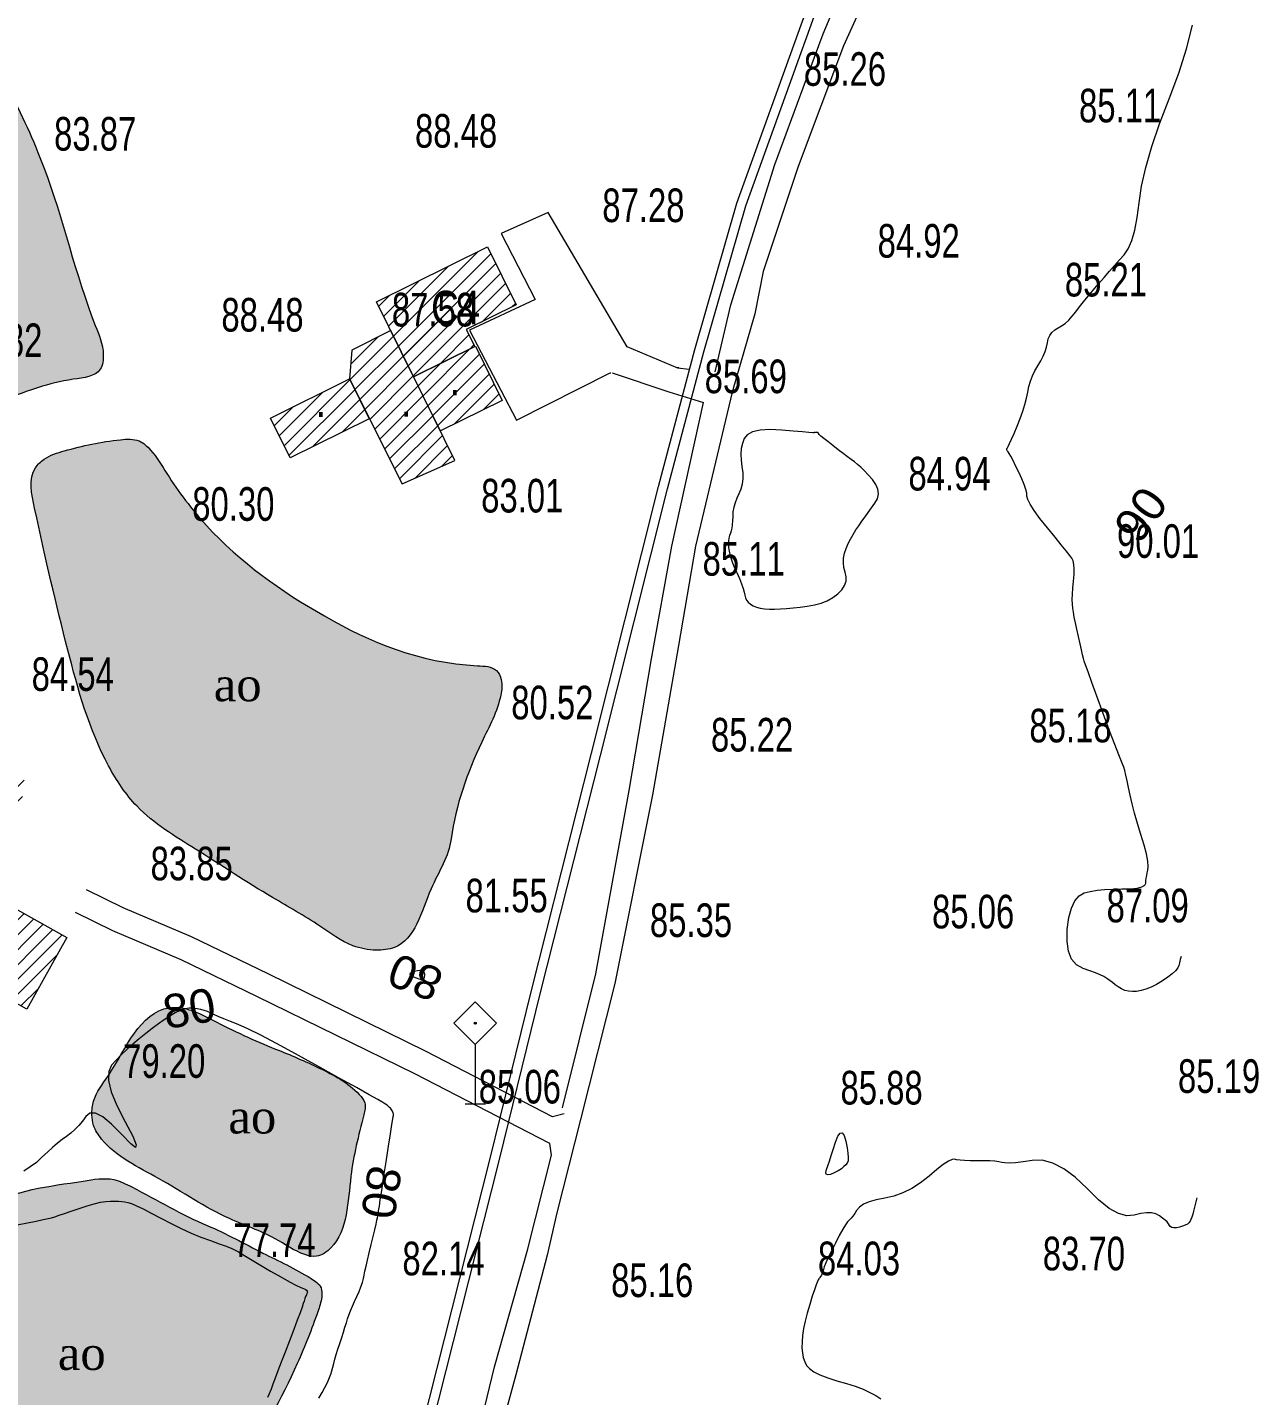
# Model space of a CAD drawing. Header units: metres. Extents: x 431726 to 434411, y 2469261 to 2472412.
# Drawn here: x 434231 to 434377.6, y 2470854.7 to 2471017.5 of the extents above; entities that cross this region are included whole.
import ezdxf
from ezdxf.enums import TextEntityAlignment as Align

# ---------------------------------------------------------------- set-up
doc = ezdxf.new("R2010")
doc.units = ezdxf.units.M
doc.header["$MEASUREMENT"] = 0
doc.linetypes.add('ACAD_ISO02W100', pattern=[15, 12, -3])
for name, color, linetype, lineweight in [('CAO DO', 8, 'Continuous', 18), ('duong be tong-ks', 8, 'Continuous', 18), ('duongsat', 8, 'DUONG_SAT', 18), ('ghi chu-ks', 8, 'Continuous', 18), ('hanh nha', 8, 'Continuous', 18), ('ks_giai phan cach', 8, 'Continuous', 18), ('ks_kyhieudoclap', 8, 'Continuous', 18), ('mat nuoc-ks', 8, 'DUONG_MEP_NUOC', 18), ('MH_DongMuc', 8, 'Continuous', 18), ('MH_DongMuc_Con', 8, 'Continuous', 18), ('nha cua-ks', 8, 'Continuous', 18)]:
    doc.layers.add(name, color=color, linetype=linetype, lineweight=lineweight)
doc.styles.add('AO', font='VNTIMEI.TTF')
doc.styles.get("Standard").update_dxf_attribs({"font": 'arial.ttf'})
doc.styles.add('THUY', font='VHARIALN.TTF')
doc.linetypes.add('DUONG_MEP_NUOC', pattern='A,0.2,[130,ltypeshp.shx,S=0.15,R=0,X=0,Y=0.15],0.05,[130,ltypeshp.shx,S=0.15,R=0,X=0,Y=0.15],1', length=1.25)
doc.linetypes.add('DUONG_SAT', pattern='A,5,[130,ltypeshp.shx,S=0.75,R=0,X=0,Y=0],5', length=10)
pattern_1 = [(45, (0, 0), (-0.8838834765, 0.8838834765), [])]

# ---------------------------------------------------------------- blocks, each defined once
blk = doc.blocks.new('Bienbao')
at = {"layer": 'ks_kyhieudoclap'}
h = blk.add_hatch(color=256, dxfattribs=at)
edge = h.paths.add_edge_path()
edge.add_arc((0, 8), 0.1, 0, 360)
blk.add_lwpolyline([(-2.12, 8), (0, 5.88), (2.12, 8), (0, 10.12)], close=True, dxfattribs=at)
for points in [[(0, 5.88), (0, 0)], [(-1, 0), (1, 0)]]:
    blk.add_lwpolyline(points, dxfattribs=at)
blk.add_circle((0, 8), 0.1, dxfattribs=at)

msp = doc.modelspace()

# ---------------------------------------------------------------- hatches: boundary and pattern name
at = {"layer": 'hanh nha', "lineweight": 0}
h = msp.add_hatch(dxfattribs=at)
h.set_pattern_fill('ANSI31', color=8, scale=10, style=0)
h.set_pattern_definition(pattern_1)
h.paths.add_polyline_path([(434287.51, 2470973.12), (434280.17, 2470969.49), (434276.98, 2470975.93), (434284.33, 2470979.56)])
h.paths.add_polyline_path([(434289.18, 2470984.48), (434283.25, 2470981.55), (434284.26, 2470979.52), (434276.98, 2470975.93), (434272.57, 2470984.85), (434285.77, 2470991.38)])
h.paths.add_polyline_path([(434342.81, 2471076.36), (434338.38, 2471072.8), (434329.7, 2471083.59), (434334.13, 2471087.15)])
h.paths.add_polyline_path([(434341.68, 2471068.68), (434334.79, 2471063.14), (434330.92, 2471067.94), (434337.82, 2471073.48)])
h.paths.add_polyline_path([(434326.55, 2471064.42), (434337.82, 2471073.48), (434329.7, 2471083.59), (434318.43, 2471074.52)])
h.paths.add_polyline_path([(434307.17, 2471069.45), (434282.95, 2471056.19), (434275.58, 2471069.65), (434299.79, 2471082.91)])
h.paths.add_polyline_path([(434285.61, 2471082.79), (434280.71, 2471080.11), (434278.15, 2471084.79), (434283.04, 2471087.47)], flags=17)
h.paths.add_polyline_path([(434259.09, 2471076.16), (434290.13, 2471093.16), (434287.13, 2471098.63), (434256.09, 2471081.63)])
h.paths.add_polyline_path([(434280.92, 2471079.72), (434263.32, 2471070.09), (434260.55, 2471075.15), (434278.15, 2471084.79)])
h.paths.add_polyline_path([(434265.17, 2470970.99), (434266.72, 2470970.99), (434266.72, 2470971.83), (434265.17, 2470971.83)], flags=9)
h.paths.add_polyline_path([(434275.3, 2470971.03), (434276.85, 2470971.03), (434276.85, 2470971.87), (434275.3, 2470971.87)], flags=9)
h.paths.add_polyline_path([(434281.09, 2470973.6), (434282.65, 2470973.6), (434282.65, 2470974.44), (434281.09, 2470974.44)], flags=24)
h.paths.add_polyline_path([(434278.01, 2470981.07), (434285.94, 2470981.07), (434285.94, 2470987.27), (434278.01, 2470987.27)], flags=24)
h.paths.add_polyline_path([(434335.83, 2471079.1), (434337.38, 2471079.1), (434337.38, 2471079.94), (434335.83, 2471079.94)], flags=24)
h.paths.add_polyline_path([(434335.91, 2471067.76), (434337.47, 2471067.76), (434337.47, 2471068.6), (434335.91, 2471068.6)], flags=24)
h.paths.add_polyline_path([(434328.83, 2471074.52), (434330.38, 2471074.52), (434330.38, 2471075.36), (434328.83, 2471075.36)], flags=24)
h.paths.add_polyline_path([(434287.86, 2471066.1), (434295.79, 2471066.1), (434295.79, 2471072.3), (434287.86, 2471072.3)], flags=24)
h.paths.add_polyline_path([(434267.32, 2471074.89), (434275.24, 2471074.89), (434275.24, 2471081.09), (434267.32, 2471081.09)], flags=24)
h.paths.add_polyline_path([(434269.3, 2471084.56), (434277.22, 2471084.56), (434277.22, 2471090.76), (434269.3, 2471090.76)], flags=24)
h.paths.add_polyline_path([(434186.14, 2470973.56), (434187.7, 2470973.56), (434187.7, 2470974.4), (434186.14, 2470974.4)], flags=9)
h = msp.add_hatch(dxfattribs=at)
h.set_pattern_fill('ANSI31', color=8, scale=10, style=0)
h.set_pattern_definition(pattern_1)
h.paths.add_polyline_path([(434000.72, 2470753.7), (434002.54, 2470759.22), (433998.51, 2470760.54), (433996.69, 2470755.03)])
h.paths.add_polyline_path([(434019.07, 2470756.37), (434009.58, 2470756.15), (434009.48, 2470760.48), (434018.97, 2470760.7)])
h.paths.add_polyline_path([(434044.38, 2470768.55), (434031.04, 2470771.16), (434029.42, 2470762.91), (434042.76, 2470760.3)])
h.paths.add_polyline_path([(433915.84, 2470811.34), (433911.87, 2470805.77), (433917.01, 2470802.1), (433920.98, 2470807.67)])
h.paths.add_polyline_path([(433921.88, 2470807.3), (433928.47, 2470816.53), (433922.42, 2470820.85), (433915.83, 2470811.61)])
h.paths.add_polyline_path([(434136.69, 2470841.49), (434134.96, 2470835.27), (434131.63, 2470836.21), (434129.24, 2470830.4), (434116.94, 2470833.6), (434118.39, 2470838.81), (434113.95, 2470839.92), (434115.58, 2470845.72), (434121.04, 2470844.65), (434121.54, 2470846.25)])
h.paths.add_polyline_path([(434123.95, 2470853.76), (434132.25, 2470851.15), (434129.88, 2470843.63), (434121.59, 2470846.23)])
h.paths.add_polyline_path([(434144.41, 2470839.07), (434129.88, 2470843.63), (434133.31, 2470854.53), (434147.83, 2470849.96)])
h.paths.add_polyline_path([(434130.43, 2470883.05), (434137.96, 2470891.66), (434148.25, 2470882.67), (434140.72, 2470874.06)])
h.paths.add_polyline_path([(434163.53, 2470872.65), (434156.34, 2470869.22), (434149.86, 2470882.77), (434157.05, 2470886.21)])
h.paths.add_polyline_path([(434206.2, 2470876.69), (434187.43, 2470866.88), (434180.3, 2470880.53), (434199.07, 2470890.34)])
h.paths.add_polyline_path([(434167.43, 2470886.78), (434179.5, 2470891.25), (434182.43, 2470883.35), (434170.35, 2470878.87)])
h.paths.add_polyline_path([(434218.86, 2470907.43), (434223.63, 2470915.95), (434235.7, 2470909.19), (434230.92, 2470900.66)])
h.paths.add_polyline_path([(434228.63, 2470918.92), (434230.87, 2470927.86), (434225.88, 2470929.11), (434223.64, 2470920.17)])
h.paths.add_polyline_path([(434274.26, 2470981.44), (434269.63, 2470979.09), (434269.35, 2470975.68), (434275.6, 2470963.19), (434281.88, 2470965.98)])
h.paths.add_polyline_path([(434259.92, 2470971.02), (434269.35, 2470975.68), (434271.69, 2470970.93), (434262.27, 2470966.27)])
h.paths.add_polyline_path([(434287.51, 2470973.12), (434280.17, 2470969.49), (434276.98, 2470975.93), (434284.33, 2470979.56)])
h.paths.add_polyline_path([(434289.18, 2470984.48), (434283.25, 2470981.55), (434284.26, 2470979.52), (434276.98, 2470975.93), (434272.57, 2470984.85), (434285.77, 2470991.38)])
h.paths.add_polyline_path([(434169.49, 2470989.28), (434175.38, 2470980.03), (434184.8, 2470986.02), (434178.91, 2470995.27)])
h.paths.add_polyline_path([(434197.7, 2470968.15), (434185.87, 2470986.76), (434174.96, 2470979.82), (434186.8, 2470961.22)])
h.paths.add_polyline_path([(434068.2, 2470944.56), (434076.28, 2470954.8), (434081.84, 2470950.41), (434073.76, 2470940.17)])
h.paths.add_polyline_path([(434082.61, 2470952.14), (434089.98, 2470950.35), (434088.66, 2470944.91), (434081.28, 2470946.7)])
h.paths.add_polyline_path([(434101.92, 2470925.06), (434078.85, 2470930.67), (434081.58, 2470941.88), (434104.65, 2470936.28)])
h.paths.add_polyline_path([(434003.29, 2470893.43), (434004.95, 2470897.34), (434017.66, 2470891.96), (434016.01, 2470888.05)])
h.paths.add_polyline_path([(434004.22, 2470881.38), (434008.4, 2470891.27), (434003.29, 2470893.43), (433999.11, 2470883.54)])
h.paths.add_polyline_path([(434014.6, 2470893.47), (434019.84, 2470905.84), (434008.8, 2470910.51), (434003.57, 2470898.14)])
h.paths.add_polyline_path([(433912.4, 2470840.01), (433915.6, 2470837.7), (433908.84, 2470827.91), (433895.62, 2470836.52), (433896.97, 2470838.59), (433907.14, 2470831.96)])
h.paths.add_polyline_path([(433896.83, 2470838.69), (433903.65, 2470849.13), (433913.95, 2470842.4), (433907.14, 2470831.96)])
h.paths.add_polyline_path([(433975.84, 2470969.89), (433968.59, 2470962.79), (433970.69, 2470960.82), (433958.82, 2470952.15), (433948.47, 2470957.25), (433946.29, 2470958.3), (433957.33, 2470971.6), (433960.97, 2470968.03), (433967.34, 2470974.52), (433963.06, 2470978.71), (433967.03, 2470983.26), (433974.32, 2470975.89), (433972.05, 2470973.71)])
h.paths.add_polyline_path([(433967.34, 2470974.52), (433960.97, 2470968.03), (433956.7, 2470972.21), (433963.06, 2470978.71)], flags=17)
h.paths.add_polyline_path([(433905.77, 2470974.32), (433896.86, 2470968.49), (433899.49, 2470959.98), (433903.44, 2470960.51), (433903.1, 2470963.12), (433908.56, 2470963.85), (433910.7, 2470964.48)])
h.paths.add_polyline_path([(433909.5, 2470956.79), (433908.56, 2470963.85), (433903.1, 2470963.12), (433904.03, 2470956.06)])
h.paths.add_polyline_path([(433926.04, 2470970.14), (433911.51, 2470962.86), (433905.77, 2470974.32), (433920.3, 2470981.6)])
h.paths.add_polyline_path([(433891.36, 2470979.13), (433899.11, 2470981.92), (433900.91, 2470976.92), (433893.16, 2470974.14)])
h.paths.add_polyline_path([(433821.89, 2470969.9), (433817.29, 2470972.22), (433819.97, 2470977.53), (433824.57, 2470975.2)])
h.paths.add_polyline_path([(433828.48, 2470973.23), (433819.97, 2470977.53), (433822.51, 2470982.55), (433831.02, 2470978.25)])
h.paths.add_polyline_path([(433826.84, 2470945.33), (433829.22, 2470967.9), (433815.14, 2470969.38), (433812.76, 2470946.82)])
h.paths.add_polyline_path([(433768.42, 2470977.13), (433763.9, 2470971.14), (433757.05, 2470976.3), (433761.57, 2470982.3)])
h.paths.add_polyline_path([(433752.19, 2470978.11), (433755.4, 2470982.36), (433759.36, 2470979.37), (433756.16, 2470975.12)])
h.paths.add_polyline_path([(433786.15, 2470972.25), (433790.41, 2470977.67), (433794.11, 2470976.62), (433794.69, 2470978.71), (433802.14, 2470976.49), (433798.28, 2470960.21), (433794.38, 2470961.21), (433796.52, 2470969.6)])
h.paths.add_polyline_path([(433792.04, 2470952.09), (433796.52, 2470969.6), (433786.15, 2470972.25), (433781.67, 2470954.75)])
h.paths.add_polyline_path([(433789.38, 2470976.41), (433789.38, 2470985.28), (433779.53, 2470985.28), (433779.53, 2470976.41)])
h.paths.add_polyline_path([(433675.91, 2470878.13), (433669.81, 2470875.57), (433666.59, 2470883.23), (433672.69, 2470885.8)])
h.paths.add_polyline_path([(433668.01, 2470890.92), (433660.96, 2470887.96), (433656.34, 2470898.97), (433663.39, 2470901.93)])
h.paths.add_polyline_path([(433645.12, 2470894.25), (433656.34, 2470898.97), (433659.48, 2470891.5), (433648.26, 2470886.78)])
h.paths.add_polyline_path([(433666.5, 2470984.47), (433672.99, 2470977.96), (433667.88, 2470972.88), (433661.4, 2470979.39)])
h.paths.add_polyline_path([(433699.18, 2470954.55), (433683.6, 2470970.2), (433677.17, 2470963.8), (433692.75, 2470948.15)])
h.paths.add_polyline_path([(433643.03, 2470942.58), (433651.58, 2470928.65), (433643.52, 2470923.56), (433633.68, 2470940.1), (433624.72, 2470955.72), (433627.64, 2470957.15), (433623.11, 2470965.26), (433628.44, 2470968.02), (433631.14, 2470963.42), (433638.24, 2470960.73), (433644.53, 2470953.11), (433638.74, 2470949.52)])
h.paths.add_polyline_path([(433651.24, 2470947.67), (433643.03, 2470942.58), (433638.74, 2470949.52), (433646.95, 2470954.6)], flags=17)
h.paths.add_polyline_path([(434036.21, 2470765.26), (434037.76, 2470765.26), (434037.76, 2470766.1), (434036.21, 2470766.1)], flags=24)
h.paths.add_polyline_path([(434014.18, 2470758.09), (434015.73, 2470758.09), (434015.73, 2470758.93), (434014.18, 2470758.93)], flags=24)
h.paths.add_polyline_path([(433999.07, 2470756.71), (434000.63, 2470756.71), (434000.63, 2470757.55), (433999.07, 2470757.55)], flags=24)
h.paths.add_polyline_path([(433916.04, 2470806.16), (433917.59, 2470806.16), (433917.59, 2470807), (433916.04, 2470807)], flags=24)
h.paths.add_polyline_path([(433921.49, 2470814), (433923.04, 2470814), (433923.04, 2470814.84), (433921.49, 2470814.84)], flags=24)
h.paths.add_polyline_path([(434125.27, 2470837.83), (434126.82, 2470837.83), (434126.82, 2470838.66), (434125.27, 2470838.66)], flags=24)
h.paths.add_polyline_path([(434126.67, 2470848.32), (434128.22, 2470848.32), (434128.22, 2470849.16), (434126.67, 2470849.16)], flags=24)
h.paths.add_polyline_path([(434135.19, 2470843.56), (434143.11, 2470843.56), (434143.11, 2470849.77), (434135.19, 2470849.77)], flags=24)
h.paths.add_polyline_path([(434138.81, 2470882.09), (434140.36, 2470882.09), (434140.36, 2470882.93), (434138.81, 2470882.93)], flags=24)
h.paths.add_polyline_path([(434155.83, 2470876.56), (434157.38, 2470876.56), (434157.38, 2470877.4), (434155.83, 2470877.4)], flags=24)
h.paths.add_polyline_path([(434174.4, 2470884.53), (434175.95, 2470884.53), (434175.95, 2470885.37), (434174.4, 2470885.37)], flags=24)
h.paths.add_polyline_path([(434189.08, 2470875.85), (434196.44, 2470875.85), (434196.44, 2470881.87), (434189.08, 2470881.87)], flags=24)
h.paths.add_polyline_path([(434226.42, 2470923.54), (434227.97, 2470923.54), (434227.97, 2470924.38), (434226.42, 2470924.38)], flags=24)
h.paths.add_polyline_path([(434223.61, 2470905.34), (434231.54, 2470905.34), (434231.54, 2470911.54), (434223.61, 2470911.54)], flags=24)
h.paths.add_polyline_path([(434265.17, 2470970.99), (434266.72, 2470970.99), (434266.72, 2470971.83), (434265.17, 2470971.83)], flags=24)
h.paths.add_polyline_path([(434275.3, 2470971.03), (434276.85, 2470971.03), (434276.85, 2470971.87), (434275.3, 2470971.87)], flags=24)
h.paths.add_polyline_path([(434281.09, 2470973.6), (434282.65, 2470973.6), (434282.65, 2470974.44), (434281.09, 2470974.44)], flags=24)
h.paths.add_polyline_path([(434278.01, 2470981.07), (434285.94, 2470981.07), (434285.94, 2470987.27), (434278.01, 2470987.27)], flags=24)
h.paths.add_polyline_path([(434176.27, 2470986.98), (434177.82, 2470986.98), (434177.82, 2470987.82), (434176.27, 2470987.82)], flags=24)
h.paths.add_polyline_path([(434186.14, 2470973.56), (434187.7, 2470973.56), (434187.7, 2470974.4), (434186.14, 2470974.4)], flags=24)
h.paths.add_polyline_path([(434074.06, 2470947.04), (434075.61, 2470947.04), (434075.61, 2470947.88), (434074.06, 2470947.88)], flags=24)
h.paths.add_polyline_path([(434085.39, 2470948.46), (434086.94, 2470948.46), (434086.94, 2470949.3), (434085.39, 2470949.3)], flags=24)
h.paths.add_polyline_path([(434092.07, 2470933), (434093.62, 2470933), (434093.62, 2470933.84), (434092.07, 2470933.84)], flags=24)
h.paths.add_polyline_path([(434003.17, 2470887.01), (434004.73, 2470887.01), (434004.73, 2470887.85), (434003.17, 2470887.85)], flags=24)
h.paths.add_polyline_path([(434010.07, 2470892.21), (434011.62, 2470892.21), (434011.62, 2470893.05), (434010.07, 2470893.05)], flags=24)
h.paths.add_polyline_path([(434007.17, 2470898.7), (434015.1, 2470898.7), (434015.1, 2470904.91), (434007.17, 2470904.91)], flags=24)
h.paths.add_polyline_path([(433908.88, 2470832.14), (433910.43, 2470832.14), (433910.43, 2470832.98), (433908.88, 2470832.98)], flags=24)
h.paths.add_polyline_path([(433902.81, 2470837.02), (433907.37, 2470837.02), (433907.37, 2470843.04), (433902.81, 2470843.04)], flags=24)
h.paths.add_polyline_path([(433959.91, 2470961.82), (433967.84, 2470961.82), (433967.84, 2470968.02), (433959.91, 2470968.02)], flags=24)
h.paths.add_polyline_path([(433961.33, 2470973.04), (433962.88, 2470973.04), (433962.88, 2470973.87), (433961.33, 2470973.87)], flags=24)
h.paths.add_polyline_path([(433915.98, 2470972.03), (433917.53, 2470972.03), (433917.53, 2470972.87), (433915.98, 2470972.87)], flags=24)
h.paths.add_polyline_path([(433905.93, 2470959.54), (433907.48, 2470959.54), (433907.48, 2470960.38), (433905.93, 2470960.38)], flags=24)
h.paths.add_polyline_path([(433903.39, 2470967.18), (433904.94, 2470967.18), (433904.94, 2470968.02), (433903.39, 2470968.02)], flags=24)
h.paths.add_polyline_path([(433895.26, 2470977.81), (433896.81, 2470977.81), (433896.81, 2470978.65), (433895.26, 2470978.65)], flags=24)
h.paths.add_polyline_path([(433824.21, 2470977.21), (433825.76, 2470977.21), (433825.76, 2470978.05), (433824.21, 2470978.05)], flags=24)
h.paths.add_polyline_path([(433819.97, 2470973.1), (433821.53, 2470973.1), (433821.53, 2470973.94), (433819.97, 2470973.94)], flags=24)
h.paths.add_polyline_path([(433819.84, 2470955.65), (433821.4, 2470955.65), (433821.4, 2470956.49), (433819.84, 2470956.49)], flags=24)
h.paths.add_polyline_path([(433788.02, 2470962.56), (433789.57, 2470962.56), (433789.57, 2470963.4), (433788.02, 2470963.4)], flags=24)
h.paths.add_polyline_path([(433796.01, 2470972.67), (433797.56, 2470972.67), (433797.56, 2470973.51), (433796.01, 2470973.51)], flags=24)
h.paths.add_polyline_path([(433783.34, 2470980.65), (433784.89, 2470980.65), (433784.89, 2470981.49), (433783.34, 2470981.49)], flags=24)
h.paths.add_polyline_path([(433762.22, 2470976.04), (433763.78, 2470976.04), (433763.78, 2470976.87), (433762.22, 2470976.87)], flags=24)
h.paths.add_polyline_path([(433754.93, 2470978.8), (433756.48, 2470978.8), (433756.48, 2470979.63), (433754.93, 2470979.63)], flags=24)
h.paths.add_polyline_path([(433670.11, 2470879.74), (433671.66, 2470879.74), (433671.66, 2470880.58), (433670.11, 2470880.58)], flags=24)
h.paths.add_polyline_path([(433661.42, 2470894.94), (433662.97, 2470894.94), (433662.97, 2470895.78), (433661.42, 2470895.78)], flags=24)
h.paths.add_polyline_path([(433651.5, 2470892.2), (433653.05, 2470892.2), (433653.05, 2470893.04), (433651.5, 2470893.04)], flags=24)
h.paths.add_polyline_path([(433687.24, 2470959.18), (433688.8, 2470959.18), (433688.8, 2470960.02), (433687.24, 2470960.02)], flags=24)
h.paths.add_polyline_path([(433666.53, 2470978.54), (433668.08, 2470978.54), (433668.08, 2470979.38), (433666.53, 2470979.38)], flags=24)
h.paths.add_polyline_path([(433642.91, 2470945.41), (433647.47, 2470945.41), (433647.47, 2470951.44), (433642.91, 2470951.44)], flags=24)
h.paths.add_polyline_path([(433638.72, 2470939.32), (433640.27, 2470939.32), (433640.27, 2470940.15), (433638.72, 2470940.15)], flags=24)
at = {"layer": 'mat nuoc-ks', "linetype": 'ACAD_ISO02W100'}
h = msp.add_hatch(dxfattribs=at)
h.set_pattern_fill('MUDST', color=8, scale=10, style=0)
edge = h.paths.add_edge_path()
edge.add_spline(control_points=[(434252.41, 2470874.91), (434249.31, 2470876.21), (434245.82, 2470878.31), (434240.91, 2470880.78), (434234.82, 2470879.67), (434227.15, 2470878.97), (434221.24, 2470872.85), (434216.72, 2470868.68), (434211.58, 2470865.51), (434207.44, 2470862.52), (434203.35, 2470862.46), (434201.13, 2470862.55), (434199.05, 2470862.27), (434198.76, 2470860.54), (434198.32, 2470858.99), (434200.99, 2470854.29), (434208.98, 2470850.68), (434219.42, 2470844.39), (434230.07, 2470841.1), (434237.75, 2470836.82), (434242.69, 2470835.53), (434245.5, 2470835), (434247.52, 2470835.04), (434251.44, 2470839.08), (434256.88, 2470846.52), (434262.35, 2470856.22), (434265.06, 2470863.15), (434266.07, 2470866.13), (434266.1, 2470867.76), (434263.26, 2470869.61), (434258.79, 2470871.65), (434254.68, 2470873.96), (434252.41, 2470874.91)], knot_values=[0, 0, 0, 0, 10.083244, 12.398357, 16.054478, 28.061867, 34.398061, 40.89356, 46.515881, 52.63257, 55.578659, 58.391633, 59.706407, 61.100883, 63.041761, 64.430602, 76.552966, 88.080778, 101.324596, 109.627003, 114.332251, 116.499366, 118.316664, 120.01737, 132.694223, 146.495364, 153.124674, 154.905359, 156.040994, 157.644438, 164.150531, 171.518207, 171.518207, 171.518207, 171.518207], degree=3, periodic=0)
edge = h.paths.add_edge_path()
edge.add_spline(control_points=[(434260.55, 2470895.92), (434258, 2470896.92), (434254.66, 2470898.48), (434250.95, 2470900.46), (434249.16, 2470900.91), (434244.54, 2470900.77), (434242.23, 2470894.53), (434238.85, 2470890.4), (434238.61, 2470888.21), (434238.82, 2470886.6), (434241.01, 2470883.34), (434247.22, 2470880.48), (434253.72, 2470875.93), (434260.05, 2470873.89), (434263.11, 2470871.62), (434265.28, 2470871.13), (434266.37, 2470871.55), (434269.13, 2470874), (434269.15, 2470880.64), (434270.5, 2470885.97), (434271.4, 2470889.49), (434269.48, 2470891.77), (434265.79, 2470893.71), (434262.3, 2470895.23), (434260.55, 2470895.92)], knot_values=[0, 0, 0, 0, 8.212612, 11.063722, 12.561397, 13.72363, 24.56211, 28.084175, 29.72145, 30.99738, 32.88619, 41.125891, 50.815646, 56.760025, 60.783461, 62.158851, 63.145658, 64.182296, 73.034572, 80.502724, 81.935016, 83.131117, 88.855951, 94.507104, 94.507104, 94.507104, 94.507104], degree=3, periodic=0)
edge = h.paths.add_edge_path()
edge.add_spline(control_points=[(434281.45, 2470920.95), (434281.99, 2470924.94), (434283.98, 2470930.73), (434287.26, 2470936.61), (434287.6, 2470939.68), (434286.76, 2470941.48), (434278.25, 2470941.59), (434266.61, 2470946.57), (434254.15, 2470955.41), (434248.3, 2470963.15), (434246.14, 2470966.84), (434244.24, 2470968.61), (434240.42, 2470968.35), (434236.76, 2470967.55), (434233.23, 2470966.47), (434230.99, 2470964.32), (434232.84, 2470955.55), (434235.42, 2470944.5), (434238.86, 2470931.99), (434244.32, 2470923.77), (434251.71, 2470919.37), (434258.91, 2470914.58), (434265.3, 2470911.06), (434269.1, 2470908.18), (434272.28, 2470907.57), (434276.93, 2470908.06), (434278.48, 2470914.87), (434281.15, 2470918.82), (434281.45, 2470920.95)], knot_values=[0, 0, 0, 0, 12.073537, 18.101335, 19.945596, 21.172194, 23.512957, 42.674211, 60.3402, 68.133491, 71.530854, 73.281483, 75.509684, 82.310783, 84.919958, 86.391365, 91.1669, 108.551493, 123.138711, 129.029141, 137.666683, 148.468669, 155.054437, 159.633507, 162.45046, 164.654813, 172.871715, 179.306504, 179.306504, 179.306504, 179.306504], degree=3, periodic=0)
edge = h.paths.add_edge_path()
edge.add_spline(control_points=[(434228.66, 2471010.28), (434226.09, 2471015.18), (434222.94, 2471023.03), (434219.07, 2471030.67), (434217.98, 2471034.59), (434215.12, 2471035.55), (434209.35, 2471034.9), (434203.38, 2471033.75), (434198.37, 2471031.73), (434196.38, 2471026.87), (434198.22, 2471016.59), (434203.41, 2471002.91), (434212.29, 2470989.91), (434220.47, 2470981.23), (434223.1, 2470974.58), (434226.09, 2470972.32), (434230.46, 2470974.04), (434234.3, 2470975.53), (434239.81, 2470976), (434240.22, 2470979.28), (434236.91, 2470986.95), (434234.56, 2470998.09), (434230.27, 2471007.21), (434228.66, 2471010.28)], knot_values=[0, 0, 0, 0, 16.610174, 24.928491, 26.528305, 27.938527, 33.306561, 43.888616, 46.635895, 48.539921, 58.93532, 76.657237, 92.552693, 105.832641, 111.99502, 113.690098, 116.251334, 124.644351, 128.09371, 129.866389, 133.467988, 153.231462, 163.613617, 163.613617, 163.613617, 163.613617], degree=3, periodic=0)
edge = h.paths.add_edge_path()
edge.add_spline(control_points=[(434213.24, 2471049.82), (434212.9, 2471052.06), (434212.43, 2471055.3), (434210.96, 2471058.67), (434210.2, 2471060.45), (434207.38, 2471061.56), (434203.03, 2471059.82), (434199, 2471058.42), (434196.1, 2471057.66), (434194.58, 2471055.28), (434196.52, 2471048.66), (434196.16, 2471042.52), (434195.89, 2471035.94), (434198.95, 2471034.44), (434203.04, 2471036.11), (434207.81, 2471037.01), (434211.55, 2471038.6), (434213.62, 2471039.55), (434214.55, 2471040.55), (434215.02, 2471044.1), (434213.65, 2471047.09), (434213.24, 2471049.82)], knot_values=[0, 0, 0, 0, 6.796655, 9.559891, 11.296278, 12.175646, 18.320334, 24.008546, 25.635583, 26.901227, 31.972388, 44.377076, 47.595574, 49.116057, 53.70026, 59.923328, 63.943841, 65.823521, 66.697541, 67.892632, 76.167635, 76.167635, 76.167635, 76.167635], degree=3, periodic=0)
edge = h.paths.add_edge_path()
edge.add_spline(control_points=[(434199.78, 2471083.66), (434199.51, 2471086.66), (434199, 2471090.56), (434197.67, 2471094.89), (434190.89, 2471101.2), (434177.7, 2471099.61), (434165.69, 2471102.32), (434159.9, 2471102.91), (434154.31, 2471101.69), (434152.25, 2471095.82), (434154.41, 2471086.37), (434167.34, 2471083.65), (434176.4, 2471075.13), (434182.41, 2471069.51), (434183.19, 2471064.07), (434185.99, 2471063.39), (434190.12, 2471065.72), (434195.25, 2471067.53), (434199.82, 2471070.35), (434202.22, 2471073.97), (434201.42, 2471078.73), (434199.92, 2471082.06), (434199.78, 2471083.66)], knot_values=[0, 0, 0, 0, 9.054219, 11.939189, 13.11812, 36.448047, 46.195138, 50.674049, 53.819097, 62.673372, 65.080945, 82.485918, 94.252004, 103.239023, 106.966211, 108.143122, 111.259628, 120.450792, 124.953387, 126.929263, 133.145199, 137.969017, 137.969017, 137.969017, 137.969017], degree=3, periodic=0)
h.paths.add_polyline_path([(434233.53, 2470855.23), (434241.48, 2470855.23), (434241.48, 2470864.07), (434233.53, 2470864.07)], flags=24)
h.paths.add_polyline_path([(434252.09, 2470934.82), (434260.05, 2470934.82), (434260.05, 2470943.66), (434252.09, 2470943.66)], flags=24)
h.paths.add_polyline_path([(434217.64, 2470999.85), (434225.59, 2470999.85), (434225.59, 2471008.69), (434217.64, 2471008.69)], flags=24)
h.paths.add_polyline_path([(434200.88, 2471045.25), (434208.83, 2471045.25), (434208.83, 2471054.08), (434200.88, 2471054.08)], flags=24)
h.paths.add_polyline_path([(434177.58, 2471082.6), (434185.53, 2471082.6), (434185.53, 2471091.43), (434177.58, 2471091.43)], flags=24)

# ---------------------------------------------------------------- linework, layer by layer
at = {"layer": 'duong be tong-ks', "color": 8, "linetype": 'Continuous', "lineweight": 0}
for points in [[(434370.26, 2471094.22), (434355.3, 2471070), (434346.49, 2471055.52), (434340.42, 2471044.22), (434334.44, 2471028.06), (434331.91, 2471023.64), (434328.15, 2471015.3), (434322.76, 2471000.95), (434318.6, 2470988.47), (434317.6, 2470983.41), (434314.9, 2470974.08), (434310.55, 2470955.76), (434308.51, 2470943.94), (434305.41, 2470926.19), (434300.93, 2470903.71), (434296.86, 2470887.52), (434294.04, 2470876.41), (434292.87, 2470871.38), (434289.13, 2470857.13), (434284.89, 2470841.58), (434282.88, 2470829.47), (434282.96, 2470825.54), (434284.76, 2470820.78), (434293.81, 2470815.43)], [(434312.87, 2470976.53), (434314.74, 2470984.49), (434319.98, 2471001.21), (434324.71, 2471013.96), (434325.72, 2471016.73), (434329.49, 2471025.77), (434328.52, 2471026.52)], [(434309.74, 2470976.78), (434308.45, 2470976.95), (434302.39, 2470979.51), (434293.01, 2470995.47), (434287.41, 2470993), (434291.44, 2470985.13), (434283.64, 2470981.49), (434289.23, 2470970.76), (434300.36, 2470976.42), (434300.45, 2470976.42)], [(434300.61, 2470976.42), (434307.37, 2470974.15), (434311.5, 2470972.85)], [(434271.05, 2470825.51), (434275.74, 2470823.79), (434277.62, 2470823.25), (434278.26, 2470823.34), (434280.11, 2470830.23), (434282.8, 2470842.36), (434286.62, 2470858.08), (434290.52, 2470871.97), (434293.4, 2470883.3)]]:
    msp.add_lwpolyline(points, dxfattribs=at)
at = {"layer": 'duong be tong-ks', "color": 8, "linetype": 'Continuous', "lineweight": 0, "elevation": 85.38}
msp.add_lwpolyline([(434294.69, 2470888.93), (434298.67, 2470904.88), (434302.62, 2470926.71), (434305.28, 2470942.36), (434307.71, 2470955.78), (434311.5, 2470972.85)], dxfattribs=at)
at = {"layer": 'duong be tong-ks', "color": 8, "lineweight": 0}
for points in [[(434294.91, 2470888.22), (434293.53, 2470887.86), (434278.47, 2470895.63), (434259.64, 2470904.89), (434250.54, 2470909.27), (434242.41, 2470912.73), (434238.04, 2470914.88)], [(434293.4, 2470883.3), (434293.18, 2470884.67), (434277.12, 2470892.95), (434258.32, 2470902.19), (434249.3, 2470906.53), (434241.16, 2470910), (434236.72, 2470912.19)]]:
    msp.add_lwpolyline(points, dxfattribs=at)
at = {"layer": 'duongsat', "color": 8, "lineweight": 0}
for points in [[(434187.49, 2470489.41), (434191, 2470503.36), (434196.77, 2470526.7), (434201.5, 2470545.25), (434207.05, 2470567.34), (434211.09, 2470584), (434216.91, 2470606.98), (434225, 2470639.38), (434231.34, 2470664.42), (434238.68, 2470694.1), (434244.86, 2470718.35), (434254.17, 2470755.55), (434261.98, 2470786.92), (434268.09, 2470811.68), (434277.95, 2470850.71), (434286.09, 2470882.89), (434291, 2470902.9), (434298.16, 2470931.13), (434306.15, 2470962.86), (434310.47, 2470979.19), (434315.47, 2470996.6), (434325.02, 2471023.12)], [(434188.56, 2470489.14), (434192.07, 2470503.09), (434197.83, 2470526.43), (434202.57, 2470544.98), (434208.12, 2470567.07), (434212.16, 2470583.74), (434217.98, 2470606.71), (434226.07, 2470639.11), (434232.41, 2470664.16), (434239.75, 2470693.83), (434245.93, 2470718.08), (434255.24, 2470755.28), (434263.04, 2470786.65), (434269.15, 2470811.42), (434279.01, 2470850.44), (434287.16, 2470882.62), (434292.07, 2470902.63), (434299.23, 2470930.86), (434307.22, 2470962.59), (434311.53, 2470978.89), (434316.52, 2470996.26), (434326.04, 2471022.71)]]:
    msp.add_lwpolyline(points, dxfattribs=at)
at = {"layer": 'mat nuoc-ks', "color": 8, "lineweight": 0}
for points, start_tangent, end_tangent in [([(434228.66, 2471010.28), (434221.67, 2471025.35), (434218.44, 2471033.01), (434217.75, 2471034.46), (434216.48, 2471035.05), (434211.11, 2471035.05), (434200.8, 2471032.67), (434198.41, 2471031.31), (434197.56, 2471029.6), (434197.99, 2471019.22), (434204.29, 2471002.65), (434213.15, 2470989.46), (434221.15, 2470978.85), (434224.44, 2470973.65), (434225.88, 2470972.75), (434228.4, 2470973.23), (434236.44, 2470975.63), (434239.67, 2470976.83), (434240.03, 2470978.56), (434239.08, 2470982.03), (434232.96, 2471000.83), (434228.66, 2471010.28)], (-0.464252, 0.885703), (-0.464252, 0.885703)), ([(434281.45, 2470920.95), (434285.09, 2470932.46), (434287.36, 2470938.04), (434287.41, 2470939.89), (434286.84, 2470940.97), (434284.57, 2470941.54), (434266.35, 2470947.47), (434252.33, 2470958.22), (434247.6, 2470964.42), (434245.66, 2470967.21), (434244.29, 2470968.29), (434242.06, 2470968.44), (434235.39, 2470967.11), (434232.98, 2470966.12), (434231.94, 2470965.08), (434231.85, 2470960.3), (434235.81, 2470943.38), (434240.66, 2470929.62), (434244.05, 2470924.81), (434251.02, 2470919.7), (434260.17, 2470913.96), (434265.81, 2470910.56), (434269.75, 2470908.22), (434272.52, 2470907.69), (434274.7, 2470908.01), (434279.06, 2470914.97), (434281.45, 2470920.95)], (0.136547, 0.990634), (0.136547, 0.990634)), ([(434260.55, 2470895.92), (434253.08, 2470899.34), (434250.49, 2470900.53), (434249.03, 2470900.86), (434247.87, 2470900.83), (434240.63, 2470892.76), (434238.87, 2470889.71), (434238.67, 2470888.09), (434238.87, 2470886.83), (434239.83, 2470885.2), (434246.61, 2470880.51), (434255.04, 2470875.74), (434260.48, 2470873.35), (434264.03, 2470871.46), (434265.4, 2470871.26), (434266.32, 2470871.59), (434267.12, 2470872.25), (434269.51, 2470880.78), (434271.04, 2470888.09), (434271.17, 2470889.51), (434270.51, 2470890.51), (434265.73, 2470893.66), (434260.55, 2470895.92)], (-0.930308, 0.36678), (-0.930308, 0.36678)), ([(434252.41, 2470874.91), (434243.44, 2470879.5), (434241.29, 2470880.38), (434237.64, 2470880.21), (434226.04, 2470877.1), (434221.26, 2470872.95), (434216.38, 2470868.66), (434211.72, 2470865.52), (434206.29, 2470862.7), (434203.35, 2470862.49), (434200.54, 2470862.44), (434199.28, 2470862.07), (434198.78, 2470860.77), (434198.57, 2470858.84), (434199.16, 2470857.58), (434208.94, 2470850.43), (434219.15, 2470845.06), (434231.42, 2470840.09), (434238.98, 2470836.65), (434243.51, 2470835.39), (434245.65, 2470835.06), (434247.46, 2470835.27), (434248.77, 2470836.34), (434256.49, 2470846.4), (434263.13, 2470858.5), (434265.57, 2470864.66), (434266.03, 2470866.38), (434265.95, 2470867.51), (434264.77, 2470868.61), (434259.02, 2470871.64), (434252.41, 2470874.91)], (-0.922516, 0.385958), (-0.922516, 0.385958))]:
    msp.add_spline(points, degree=3, dxfattribs=dict(at, start_tangent=start_tangent, end_tangent=end_tangent))
at = {"layer": 'MH_DongMuc', "color": 8, "lineweight": 0, "elevation": 80}
for points in [[(434277.17, 2470904.45), (434277.41, 2470904.36), (434277.6, 2470904.29), (434277.74, 2470904.23), (434277.82, 2470904.19), (434277.88, 2470904.16), (434277.94, 2470904.15), (434277.99, 2470904.16), (434278.05, 2470904.18), (434278.11, 2470904.22), (434278.16, 2470904.26), (434278.2, 2470904.3), (434278.23, 2470904.35), (434278.25, 2470904.38), (434278.26, 2470904.42), (434278.27, 2470904.46), (434278.28, 2470904.51), (434278.29, 2470904.56), (434278.3, 2470904.62), (434278.31, 2470904.69), (434278.32, 2470904.77), (434278.31, 2470904.85), (434278.29, 2470904.94), (434278.25, 2470905.04), (434278.2, 2470905.14), (434278.11, 2470905.22), (434277.95, 2470905.26), (434277.73, 2470905.26), (434277.43, 2470905.22), (434277.07, 2470905.13), (434276.75, 2470905.02), (434276.56, 2470904.91), (434276.52, 2470904.79), (434276.63, 2470904.68), (434276.88, 2470904.56), (434277.17, 2470904.45)], [(434250.25, 2470900.78), (434249.73, 2470900.69), (434249.17, 2470900.5), (434248.58, 2470900.22), (434247.95, 2470899.84), (434247.28, 2470899.39), (434246.59, 2470898.9), (434245.86, 2470898.35), (434245.11, 2470897.77), (434244.32, 2470897.14), (434243.55, 2470896.49), (434242.83, 2470895.85), (434242.17, 2470895.22), (434241.57, 2470894.6), (434241.02, 2470893.99), (434240.67, 2470893.23), (434240.66, 2470892.18), (434240.98, 2470890.84), (434241.63, 2470889.2), (434242.62, 2470887.27), (434243.53, 2470885.54), (434243.94, 2470884.52), (434243.86, 2470884.21), (434243.29, 2470884.62), (434242.22, 2470885.73), (434241, 2470886.99), (434239.96, 2470887.84), (434239.1, 2470888.28), (434238.43, 2470888.3), (434237.95, 2470887.91), (434237.54, 2470887.34), (434237.11, 2470886.82), (434236.65, 2470886.34), (434236.17, 2470885.91), (434235.66, 2470885.53), (434235.13, 2470885.14), (434234.57, 2470884.7), (434233.98, 2470884.2), (434233.37, 2470883.65), (434232.73, 2470883.04), (434232.06, 2470882.43), (434231.34, 2470881.89), (434230.57, 2470881.4)], [(434265.68, 2470854.36), (434266.08, 2470855.06), (434266.4, 2470855.63), (434266.63, 2470856.07), (434266.81, 2470856.45), (434266.98, 2470856.84), (434267.12, 2470857.24), (434267.24, 2470857.64), (434267.35, 2470858.05), (434267.46, 2470858.5), (434267.6, 2470859.01), (434267.76, 2470859.58), (434267.96, 2470860.2), (434268.18, 2470860.89), (434268.41, 2470861.58), (434268.62, 2470862.22), (434268.8, 2470862.8), (434268.97, 2470863.33), (434269.12, 2470863.8), (434269.28, 2470864.26), (434269.46, 2470864.76), (434269.68, 2470865.3), (434269.93, 2470865.86), (434270.21, 2470866.47), (434270.48, 2470867.07), (434270.7, 2470867.62), (434270.88, 2470868.13), (434271.01, 2470868.59), (434271.1, 2470869.01), (434271.18, 2470869.47), (434271.31, 2470870.07), (434271.47, 2470870.79), (434271.67, 2470871.65), (434271.91, 2470872.64), (434272.15, 2470873.61), (434272.34, 2470874.42), (434272.5, 2470875.06), (434272.6, 2470875.54), (434272.67, 2470875.85), (434272.71, 2470876.07), (434272.74, 2470876.28), (434272.78, 2470876.48), (434272.81, 2470876.67), (434272.84, 2470876.85), (434272.9, 2470877.21), (434273.01, 2470877.96), (434273.18, 2470879.08), (434273.41, 2470880.59), (434273.7, 2470882.48), (434273.98, 2470884.35), (434274.21, 2470885.83), (434274.38, 2470886.92), (434274.49, 2470887.6), (434274.55, 2470887.89), (434274.57, 2470887.99), (434274.57, 2470888.08), (434274.57, 2470888.19), (434274.54, 2470888.3), (434274.5, 2470888.41), (434274.45, 2470888.52), (434274.38, 2470888.64), (434274.3, 2470888.76), (434274.21, 2470888.87), (434274.1, 2470888.98), (434273.97, 2470889.1), (434273.82, 2470889.22), (434273.64, 2470889.35), (434273.44, 2470889.48), (434273.21, 2470889.62), (434272.72, 2470889.9), (434271.7, 2470890.48), (434270.17, 2470891.33), (434268.13, 2470892.47), (434265.56, 2470893.9), (434262.93, 2470895.36), (434260.66, 2470896.58), (434258.77, 2470897.56), (434257.24, 2470898.31), (434256.08, 2470898.83), (434255.17, 2470899.2), (434254.38, 2470899.53), (434253.72, 2470899.8), (434253.18, 2470900.04), (434252.77, 2470900.22), (434252.42, 2470900.37), (434252.03, 2470900.5), (434251.63, 2470900.61), (434251.2, 2470900.7), (434250.74, 2470900.77), (434250.25, 2470900.78)]]:
    msp.add_lwpolyline(points, dxfattribs=at)
at = {"layer": 'MH_DongMuc_Con', "color": 8, "lineweight": 0}
for points, elevation in [([(434368.35, 2470906.93), (434368.29, 2470906.69), (434368.26, 2470906.56), (434368.22, 2470906.38), (434368.16, 2470906.16), (434368.1, 2470905.88), (434367.96, 2470905.58), (434367.69, 2470905.24), (434367.3, 2470904.86), (434366.78, 2470904.46), (434366.13, 2470904.03), (434365.43, 2470903.62), (434364.77, 2470903.29), (434364.16, 2470903.04), (434363.59, 2470902.87), (434363.06, 2470902.77), (434362.56, 2470902.75), (434362.09, 2470902.79), (434361.65, 2470902.9), (434361.24, 2470903.08), (434360.85, 2470903.32), (434360.5, 2470903.58), (434360.18, 2470903.82), (434359.89, 2470904.03), (434359.64, 2470904.22), (434359.41, 2470904.39), (434359.14, 2470904.56), (434358.73, 2470904.75), (434358.18, 2470904.98), (434357.5, 2470905.24), (434356.68, 2470905.52), (434355.89, 2470905.95), (434355.31, 2470906.62), (434354.93, 2470907.55), (434354.77, 2470908.72), (434354.8, 2470910.15), (434354.99, 2470911.56), (434355.29, 2470912.7), (434355.7, 2470913.57), (434356.21, 2470914.17), (434356.82, 2470914.5), (434357.54, 2470914.68), (434358.35, 2470914.81), (434359.24, 2470914.9), (434360.23, 2470914.96), (434361.31, 2470914.97), (434362.33, 2470914.99), (434363.12, 2470915.07), (434363.69, 2470915.21), (434364.03, 2470915.41), (434364.15, 2470915.66), (434364.17, 2470915.95), (434364.21, 2470916.25), (434364.26, 2470916.56), (434364.32, 2470916.88), (434364.41, 2470917.21), (434364.45, 2470917.65), (434364.39, 2470918.29), (434364.22, 2470919.14), (434363.95, 2470920.2), (434363.57, 2470921.46), (434363.17, 2470922.78), (434362.82, 2470924), (434362.53, 2470925.11), (434362.29, 2470926.14), (434362.1, 2470927.06), (434361.94, 2470927.86), (434361.79, 2470928.53), (434361.66, 2470929.07), (434361.53, 2470929.46), (434361.42, 2470929.73), (434361.24, 2470930.13), (434360.92, 2470930.94), (434360.45, 2470932.17), (434359.83, 2470933.8), (434359.08, 2470935.85), (434358.33, 2470937.9), (434357.72, 2470939.55), (434357.27, 2470940.8), (434356.98, 2470941.64), (434356.83, 2470942.09), (434356.74, 2470942.4), (434356.63, 2470942.85), (434356.49, 2470943.43), (434356.32, 2470944.15), (434356.13, 2470945.01), (434355.93, 2470945.89), (434355.77, 2470946.66), (434355.63, 2470947.34), (434355.53, 2470947.92), (434355.45, 2470948.4), (434355.41, 2470948.87), (434355.4, 2470949.43), (434355.42, 2470950.07), (434355.47, 2470950.79), (434355.56, 2470951.59), (434355.63, 2470952.38), (434355.64, 2470953.05), (434355.6, 2470953.59), (434355.51, 2470954.02), (434355.35, 2470954.33), (434355.09, 2470954.67), (434354.67, 2470955.2), (434354.08, 2470955.93), (434353.34, 2470956.85), (434352.44, 2470957.96), (434351.55, 2470959.08), (434350.86, 2470960.02), (434350.38, 2470960.77), (434350.09, 2470961.34), (434350, 2470961.72), (434349.97, 2470962.07), (434349.86, 2470962.53), (434349.66, 2470963.1), (434349.38, 2470963.78), (434349.02, 2470964.58), (434348.65, 2470965.35), (434348.34, 2470965.98), (434348.08, 2470966.47), (434347.89, 2470966.8), (434347.75, 2470966.99), (434347.66, 2470967.11), (434347.61, 2470967.21), (434347.59, 2470967.31), (434347.61, 2470967.4), (434347.67, 2470967.48), (434347.77, 2470967.64), (434347.94, 2470967.98), (434348.17, 2470968.49), (434348.47, 2470969.18), (434348.83, 2470970.05), (434349.2, 2470970.97), (434349.51, 2470971.84), (434349.76, 2470972.65), (434349.95, 2470973.4), (434350.09, 2470974.1), (434350.22, 2470974.76), (434350.41, 2470975.4), (434350.65, 2470976.03), (434350.95, 2470976.64), (434351.3, 2470977.24), (434351.65, 2470977.82), (434351.93, 2470978.39), (434352.16, 2470978.93), (434352.33, 2470979.46), (434352.43, 2470979.97), (434352.54, 2470980.44), (434352.73, 2470980.86), (434352.98, 2470981.21), (434353.31, 2470981.51), (434353.7, 2470981.74), (434354.13, 2470981.98), (434354.56, 2470982.29), (434354.98, 2470982.68), (434355.4, 2470983.13), (434355.81, 2470983.66), (434356.25, 2470984.24), (434356.74, 2470984.86), (434357.29, 2470985.53), (434357.88, 2470986.25), (434358.53, 2470987), (434359.19, 2470987.76), (434359.82, 2470988.49), (434360.43, 2470989.18), (434361.01, 2470989.83), (434361.56, 2470990.45), (434362.06, 2470991.17), (434362.49, 2470992.15), (434362.85, 2470993.39), (434363.14, 2470994.88), (434363.35, 2470996.62), (434363.64, 2470998.61), (434364.14, 2471000.84), (434364.85, 2471003.32), (434365.78, 2471006.05), (434366.93, 2471009.02), (434368.08, 2471012.05), (434369.01, 2471014.97), (434369.72, 2471017.76)], 86), ([(434308.49, 2470977.04), (434308.49, 2470977.03), (434308.49, 2470977.03), (434308.49, 2470977.02), (434308.49, 2470977.02), (434308.48, 2470977.02), (434308.48, 2470977.01), (434308.48, 2470977.01), (434308.48, 2470977.01), (434308.47, 2470977.01), (434308.47, 2470977.01), (434308.47, 2470977.01), (434308.47, 2470977.02), (434308.47, 2470977.02), (434308.47, 2470977.04), (434308.47, 2470977.05), (434308.48, 2470977.05), (434308.48, 2470977.06), (434308.48, 2470977.06), (434308.48, 2470977.06), (434308.49, 2470977.05), (434308.49, 2470977.05), (434308.49, 2470977.05), (434308.49, 2470977.04), (434308.49, 2470977.04), (434308.49, 2470977.04)], 86), ([(434319.38, 2470969.65), (434318.23, 2470969.58), (434317.34, 2470969.38), (434316.7, 2470969.04), (434316.33, 2470968.57), (434316.12, 2470968), (434315.99, 2470967.39), (434315.94, 2470966.73), (434315.97, 2470966.02), (434316.07, 2470965.27), (434316.17, 2470964.51), (434316.19, 2470963.81), (434316.11, 2470963.16), (434315.95, 2470962.56), (434315.71, 2470962.01), (434315.45, 2470961.48), (434315.24, 2470960.94), (434315.09, 2470960.4), (434315, 2470959.85), (434314.97, 2470959.3), (434314.96, 2470958.78), (434314.92, 2470958.32), (434314.86, 2470957.92), (434314.79, 2470957.58), (434314.69, 2470957.31), (434314.59, 2470957.04), (434314.52, 2470956.74), (434314.48, 2470956.41), (434314.47, 2470956.03), (434314.48, 2470955.62), (434314.54, 2470955.16), (434314.67, 2470954.63), (434314.86, 2470954.03), (434315.12, 2470953.36), (434315.44, 2470952.63), (434315.76, 2470951.91), (434316.02, 2470951.28), (434316.22, 2470950.74), (434316.35, 2470950.29), (434316.41, 2470949.93), (434316.48, 2470949.63), (434316.62, 2470949.35), (434316.81, 2470949.1), (434317.08, 2470948.87), (434317.4, 2470948.67), (434317.79, 2470948.5), (434318.24, 2470948.38), (434318.76, 2470948.3), (434319.33, 2470948.26), (434319.96, 2470948.28), (434320.64, 2470948.32), (434321.38, 2470948.37), (434322.16, 2470948.44), (434322.98, 2470948.53), (434323.85, 2470948.63), (434324.71, 2470948.77), (434325.5, 2470948.99), (434326.23, 2470949.28), (434326.89, 2470949.65), (434327.48, 2470950.1), (434327.96, 2470950.59), (434328.29, 2470951.09), (434328.46, 2470951.61), (434328.49, 2470952.14), (434328.36, 2470952.69), (434328.21, 2470953.24), (434328.14, 2470953.8), (434328.16, 2470954.36), (434328.27, 2470954.93), (434328.47, 2470955.5), (434328.73, 2470956.07), (434329.01, 2470956.62), (434329.31, 2470957.16), (434329.63, 2470957.7), (434329.98, 2470958.21), (434330.35, 2470958.73), (434330.72, 2470959.26), (434331.1, 2470959.79), (434331.49, 2470960.32), (434331.88, 2470960.87), (434332.19, 2470961.42), (434332.32, 2470961.98), (434332.26, 2470962.55), (434332.02, 2470963.12), (434331.6, 2470963.7), (434331.11, 2470964.25), (434330.65, 2470964.74), (434330.22, 2470965.16), (434329.82, 2470965.51), (434329.46, 2470965.8), (434329.08, 2470966.08), (434328.63, 2470966.41), (434328.12, 2470966.8), (434327.54, 2470967.24), (434326.9, 2470967.74), (434326.29, 2470968.22), (434325.81, 2470968.6), (434325.47, 2470968.88), (434325.26, 2470969.07), (434325.18, 2470969.17), (434325.17, 2470969.21), (434325.14, 2470969.25), (434325.1, 2470969.28), (434325.05, 2470969.3), (434324.99, 2470969.31), (434324.93, 2470969.31), (434324.87, 2470969.31), (434324.83, 2470969.32), (434324.79, 2470969.31), (434324.76, 2470969.31), (434324.73, 2470969.3), (434324.71, 2470969.3), (434324.69, 2470969.29), (434324.68, 2470969.28), (434324.67, 2470969.26), (434324.51, 2470969.26), (434324.04, 2470969.3), (434323.27, 2470969.36), (434322.18, 2470969.45), (434320.8, 2470969.57), (434319.38, 2470969.65)], 84), ([(434328.45, 2470882.14), (434328.21, 2470881.92), (434327.9, 2470881.68), (434327.51, 2470881.44), (434327.04, 2470881.19), (434326.6, 2470881), (434326.29, 2470880.95), (434326.11, 2470881.02), (434326.06, 2470881.23), (434326.13, 2470881.57), (434326.29, 2470882.03), (434326.48, 2470882.58), (434326.69, 2470883.23), (434326.94, 2470883.98), (434327.21, 2470884.82), (434327.49, 2470885.54), (434327.75, 2470885.92), (434328, 2470885.94), (434328.22, 2470885.62), (434328.43, 2470884.96), (434328.59, 2470884.18), (434328.69, 2470883.54), (434328.73, 2470883.01), (434328.7, 2470882.62), (434328.61, 2470882.35), (434328.45, 2470882.14)], 86), ([(434370.24, 2470878.21), (434369.84, 2470876.63), (434369.73, 2470876.25), (434369.63, 2470875.92), (434369.52, 2470875.65), (434369.42, 2470875.43), (434369.29, 2470875.25), (434369.1, 2470875.09), (434368.84, 2470874.94), (434368.53, 2470874.82), (434368.16, 2470874.72), (434367.79, 2470874.65), (434367.48, 2470874.64), (434367.24, 2470874.68), (434367.07, 2470874.78), (434366.96, 2470874.93), (434366.85, 2470875.12), (434366.68, 2470875.34), (434366.45, 2470875.56), (434366.15, 2470875.81), (434365.79, 2470876.08), (434365.35, 2470876.31), (434364.83, 2470876.42), (434364.23, 2470876.43), (434363.54, 2470876.33), (434362.77, 2470876.13), (434361.9, 2470876.05), (434360.9, 2470876.33), (434359.78, 2470876.96), (434358.53, 2470877.96), (434357.16, 2470879.31), (434355.74, 2470880.67), (434354.39, 2470881.68), (434353.08, 2470882.35), (434351.83, 2470882.68), (434350.64, 2470882.66), (434349.55, 2470882.5), (434348.65, 2470882.39), (434347.92, 2470882.35), (434347.37, 2470882.36), (434346.99, 2470882.42), (434346.64, 2470882.51), (434346.18, 2470882.57), (434345.59, 2470882.61), (434344.88, 2470882.63), (434344.06, 2470882.63), (434343.25, 2470882.63), (434342.57, 2470882.65), (434342.03, 2470882.68), (434341.63, 2470882.73), (434341.37, 2470882.8), (434341.09, 2470882.78), (434340.65, 2470882.57), (434340.04, 2470882.17), (434339.28, 2470881.58), (434338.35, 2470880.79), (434337.32, 2470879.98), (434336.29, 2470879.31), (434335.23, 2470878.79), (434334.16, 2470878.41), (434333.07, 2470878.16), (434332.06, 2470877.97), (434331.22, 2470877.73), (434330.55, 2470877.44), (434330.05, 2470877.1), (434329.72, 2470876.71), (434329.49, 2470876.34), (434329.28, 2470876.03), (434329.09, 2470875.79), (434328.93, 2470875.62), (434328.79, 2470875.52), (434328.62, 2470875.36), (434328.38, 2470875.01), (434328.06, 2470874.47), (434327.66, 2470873.74), (434327.19, 2470872.81), (434326.73, 2470871.87), (434326.35, 2470871.09), (434326.07, 2470870.46), (434325.87, 2470869.99), (434325.76, 2470869.68), (434325.7, 2470869.46), (434325.64, 2470869.27), (434325.58, 2470869.12), (434325.52, 2470869), (434325.47, 2470868.9), (434325.42, 2470868.83), (434325.36, 2470868.74), (434325.3, 2470868.65), (434325.23, 2470868.56), (434325.15, 2470868.45), (434325.05, 2470868.25), (434324.9, 2470867.86), (434324.69, 2470867.27), (434324.44, 2470866.49), (434324.13, 2470865.53), (434323.83, 2470864.49), (434323.59, 2470863.53), (434323.41, 2470862.64), (434323.28, 2470861.81), (434323.22, 2470861.06), (434323.21, 2470860.37), (434323.27, 2470859.75), (434323.37, 2470859.19), (434323.54, 2470858.7), (434323.76, 2470858.27), (434324.1, 2470857.88), (434324.64, 2470857.5), (434325.36, 2470857.14), (434326.28, 2470856.79), (434327.38, 2470856.45), (434328.53, 2470856.12), (434329.56, 2470855.78), (434330.48, 2470855.43), (434331.29, 2470855.06), (434331.99, 2470854.7), (434332.61, 2470854.29)], 84), ([(434229.76, 2470875), (434231, 2470875.24), (434232.03, 2470875.45), (434232.86, 2470875.62), (434233.48, 2470875.75), (434233.88, 2470875.85), (434234.25, 2470875.96), (434234.77, 2470876.13), (434235.42, 2470876.34), (434236.21, 2470876.62), (434237.14, 2470876.94), (434238.1, 2470877.26), (434238.95, 2470877.51), (434239.7, 2470877.68), (434240.35, 2470877.79), (434240.9, 2470877.83), (434241.38, 2470877.82), (434241.82, 2470877.8), (434242.24, 2470877.77), (434242.61, 2470877.72), (434242.96, 2470877.65), (434243.37, 2470877.52), (434243.97, 2470877.27), (434244.76, 2470876.9), (434245.72, 2470876.4), (434246.87, 2470875.79), (434248.1, 2470875.14)], 78), ([(434248.1, 2470875.14), (434249.31, 2470874.55), (434250.49, 2470874.01), (434251.65, 2470873.53), (434252.78, 2470873.12), (434253.81, 2470872.75), (434254.66, 2470872.44), (434255.33, 2470872.17), (434255.81, 2470871.95), (434256.11, 2470871.79), (434256.43, 2470871.58), (434256.97, 2470871.25), (434257.74, 2470870.79), (434258.73, 2470870.21), (434259.95, 2470869.5), (434261.18, 2470868.79), (434262.18, 2470868.23), (434262.96, 2470867.81), (434263.53, 2470867.53), (434263.88, 2470867.4), (434264.08, 2470867.33), (434264.23, 2470867.23), (434264.31, 2470867.12), (434264.33, 2470866.99), (434264.28, 2470866.84), (434264.21, 2470866.67), (434264.12, 2470866.45), (434264.03, 2470866.21), (434263.94, 2470865.93), (434263.84, 2470865.62), (434263.69, 2470865.18), (434263.45, 2470864.52), (434263.12, 2470863.64), (434262.7, 2470862.53), (434262.19, 2470861.2), (434261.67, 2470859.84), (434261.21, 2470858.65), (434260.82, 2470857.61), (434260.49, 2470856.74), (434260.23, 2470856.02), (434260, 2470855.43), (434259.78, 2470854.9), (434259.57, 2470854.45)], 78)]:
    msp.add_lwpolyline(points, dxfattribs=dict(at, elevation=elevation))
at = {"layer": 'nha cua-ks', "color": 8, "lineweight": 0, "extrusion": (0, 0, -1)}
for points in [[(-434289.18, 2470984.48), (-434283.25, 2470981.55), (-434284.26, 2470979.52), (-434276.98, 2470975.93), (-434272.57, 2470984.85), (-434285.77, 2470991.38)], [(-434274.26, 2470981.44), (-434269.63, 2470979.09), (-434269.35, 2470975.68), (-434275.6, 2470963.19), (-434281.88, 2470965.98), (-434274.26, 2470981.44)], [(-434287.51, 2470973.12), (-434280.17, 2470969.49), (-434276.98, 2470975.93), (-434284.33, 2470979.56)], [(-434259.92, 2470971.02), (-434269.35, 2470975.68), (-434271.69, 2470970.93), (-434262.27, 2470966.27)], [(-434218.86, 2470907.43), (-434223.63, 2470915.95), (-434235.7, 2470909.19), (-434230.92, 2470900.66)]]:
    msp.add_lwpolyline(points, close=True, dxfattribs=at)

# ---------------------------------------------------------------- block references
at = {"layer": 'ks_giai phan cach', "color": 8, "xscale": 1.200000000186265, "yscale": 1.200000000186265, "zscale": 1.200000000186265}
msp.add_blockref('Bienbao', (434284.32, 2470889.39), dxfattribs=at)

# ---------------------------------------------------------------- texts
at = {"layer": 'CAO DO', "color": 8, "lineweight": 0, "width": 0.7}
for s, p in [('85.26', (434323.44, 2471010.56, 85.25)), ('85.11', (434356.2, 2471006.21, 85.11)), ('83.87', (434234.17, 2471002.85, 83.87)), ('88.48', (434277.14, 2471003.2, 88.48)), ('87.28', (434299.44, 2470994.34, 87.28)), ('84.92', (434332.22, 2470990.11, 84.92)), ('85.21', (434354.51, 2470985.49, 85.21)), ('87.58', (434274.39, 2470981.92, 87.58)), ('88.48', (434254.09, 2470981.31, 88.48)), ('82.82', (434222.99, 2470978.27, 82.82)), ('85.69', (434311.63, 2470973.98, 85.69)), ('84.94', (434335.89, 2470962.4, 84.94)), ('83.01', (434285.02, 2470959.78, 83.01)), ('80.30', (434250.62, 2470958.79, 80.3)), ('90.01', (434360.72, 2470954.38, 90.01)), ('85.11', (434311.38, 2470952.26, 85.11)), ('84.54', (434231.5, 2470938.54, 84.54)), ('80.52', (434288.6, 2470935.16, 80.52)), ('85.22', (434312.38, 2470931.33, 85.22)), ('85.18', (434350.29, 2470932.42, 85.18)), ('83.85', (434245.66, 2470916, 83.85)), ('81.55', (434283.16, 2470912.19, 81.55)), ('85.06', (434338.7, 2470910.28, 85.06)), ('87.09', (434359.48, 2470911, 87.09)), ('85.35', (434305.11, 2470909.25, 85.35)), ('79.20', (434242.39, 2470892.49, 79.2)), ('85.19', (434367.98, 2470890.7, 85.19)), ('85.06', (434284.73, 2470889.44, 85.06)), ('85.88', (434327.8, 2470889.32, 85.88)), ('77.74', (434255.51, 2470871.17, 77.74)), ('83.70', (434351.89, 2470869.58, 83.7)), ('82.14', (434275.64, 2470868.99, 82.14)), ('84.03', (434325.11, 2470869, 84.03)), ('85.16', (434300.49, 2470866.4, 85.16))]:
    msp.add_text(s, height=4, dxfattribs=at).set_placement(p)
at = {"layer": 'ghi chu-ks', "color": 8, "char_height": 4, "width": 24.3841, "attachment_point": 1, "style": 'AO'}
for insert in [(434253.18, 2470941.32), (434254.92, 2470889.87), (434234.62, 2470861.73)]:
    msp.add_mtext('ao', dxfattribs=dict(at, insert=insert))
at = {"layer": 'MH_DongMuc', "color": 8, "lineweight": 0}
for s, rotation, p in [('90', 54.2364, (434363.55, 2470959.54, 90)), ('80', 159.0532, (434277.17, 2470904.45, 80)), ('80', 9.653, (434250.25, 2470900.78, 80)), ('80', 261.3396, (434273.15, 2470878.87, 80))]:
    msp.add_text(s, height=4, rotation=rotation, dxfattribs=at).set_placement(p, align=Align.MIDDLE)
at = {"layer": 'nha cua-ks', "color": 8, "style": 'THUY'}
for s, p in [('c4', (434279.05, 2470982.17)), ('.', (434281.23, 2470973.74)), ('.', (434265.31, 2470971.13)), ('.', (434275.44, 2470971.17))]:
    msp.add_text(s, height=4, dxfattribs=at).set_placement(p)

doc.saveas('drawing.dxf')
